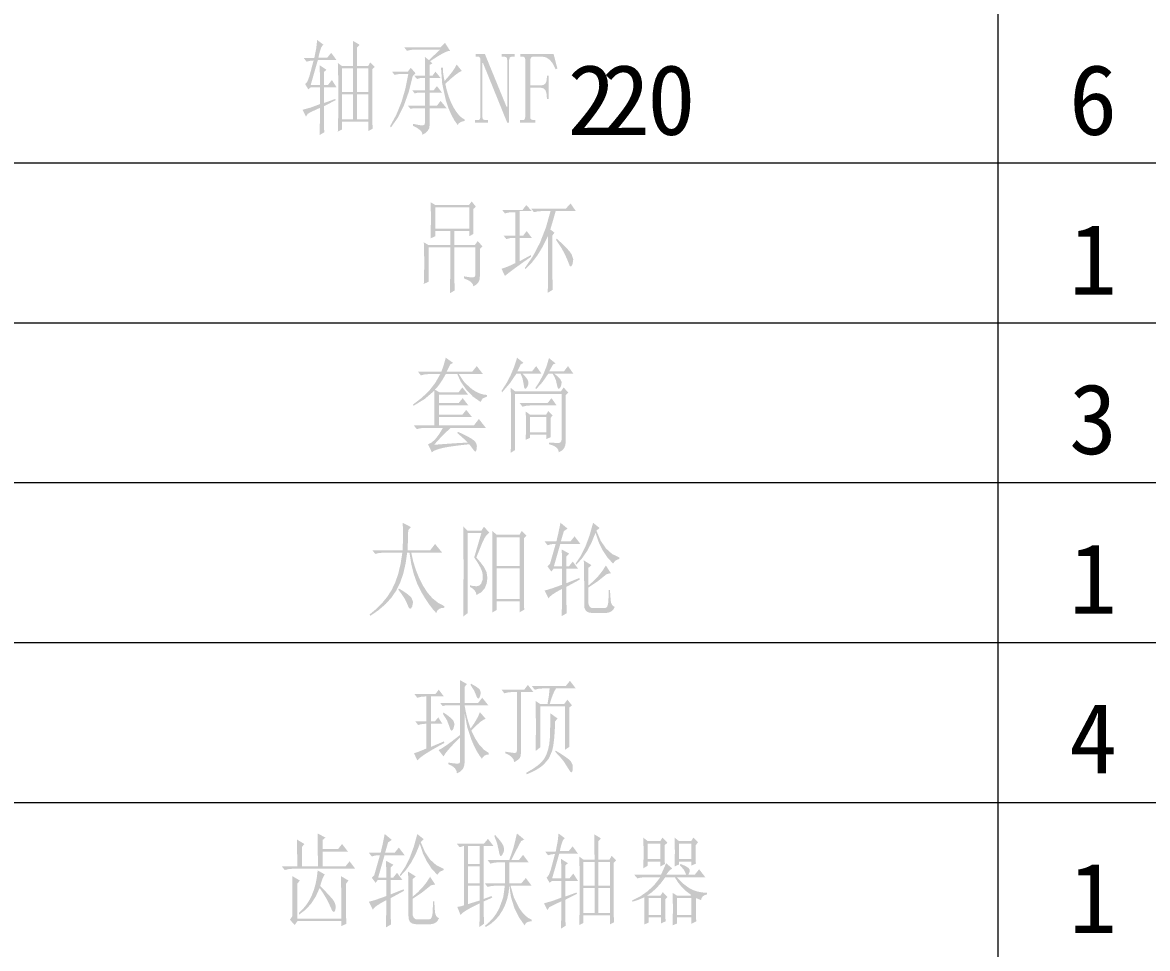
# Model space of a CAD drawing. Header units: millimetres. Extents: x -594 to 6367, y -2099 to 456.
# Drawn here: x 443.76 to 493.01, y -112.85 to -72.32 of the extents above; entities that cross this region are included whole.
import ezdxf

# ---------------------------------------------------------------- set-up
doc = ezdxf.new("R2010")
doc.units = ezdxf.units.MM
doc.layers.get('0').update_dxf_attribs({"lineweight": 35})
doc.styles.get("Standard").update_dxf_attribs({"font": 'txt.shx'})

msp = doc.modelspace()

# ---------------------------------------------------------------- hatches: boundary and pattern name
h = msp.add_hatch(color=0)
h.paths.add_polyline_path([(458.403, -75.472), (458.403, -76.564), (458.902, -76.564), (458.902, -75.472)])
h.paths.add_polyline_path([(459.066, -76.564), (459.089, -76.969), (458.902, -77.071), (458.902, -76.665), (457.748, -76.665), (457.748, -77.001), (457.561, -77.094), (457.571, -76.787), (457.578, -76.429), (457.583, -76.022), (457.584, -75.566), (457.583, -75.114), (457.578, -74.718), (457.571, -74.377), (457.561, -74.092), (457.748, -74.233), (458.231, -74.233), (458.23, -73.866), (458.227, -73.559), (458.225, -73.313), (458.223, -73.125), (458.512, -73.297), (458.403, -73.422), (458.403, -74.233), (458.886, -74.233), (458.98, -74.069), (459.182, -74.264), (459.066, -74.373)])
h.paths.add_polyline_path([(457.748, -74.334), (457.748, -75.371), (458.231, -75.371), (458.231, -74.334)])
h.paths.add_polyline_path([(458.403, -74.334), (458.403, -75.371), (458.902, -75.371), (458.902, -74.334)])
h.paths.add_polyline_path([(457.748, -75.472), (457.748, -76.564), (458.231, -76.564), (458.231, -75.472)])
h.paths.add_polyline_path([(456.953, -75.987), (456.953, -76.373), (456.955, -76.691), (456.959, -76.941), (456.968, -77.125), (456.765, -77.25), (456.776, -76.61), (456.781, -76.057), (456.591, -76.143), (456.44, -76.215), (456.327, -76.272), (456.251, -76.314), (456.165, -76.439), (456.017, -76.143), (456.393, -76.039), (456.781, -75.893), (456.781, -75.16), (456.376, -75.16), (456.266, -75.246), (456.134, -75.02), (456.232, -74.902), (456.313, -74.685), (456.395, -74.381), (456.5, -73.983), (456.348, -73.999), (456.196, -74.038), (456.072, -73.882), (456.532, -73.882), (456.577, -73.643), (456.617, -73.445), (456.656, -73.086), (456.937, -73.297), (456.883, -73.332), (456.827, -73.437), (456.769, -73.613), (456.711, -73.858), (457.101, -73.858), (457.272, -73.648), (457.506, -73.968), (456.687, -73.968), (456.376, -75.051), (456.781, -75.051), (456.776, -74.593), (456.765, -74.194), (457.062, -74.389), (456.953, -74.49), (456.953, -75.051), (457.132, -75.051), (457.303, -74.841), (457.506, -75.16), (456.953, -75.16), (456.953, -75.847), (457.452, -75.667), (457.467, -75.722)])
h = msp.add_hatch(color=0)
h.paths.add_polyline_path([(460.839, -74.669), (460.667, -75.358), (460.452, -75.962), (460.193, -76.481), (459.888, -76.915), (459.849, -76.86), (460.123, -76.358), (460.346, -75.81), (460.52, -75.218), (460.645, -74.583), (460.208, -74.583), (460.044, -74.615), (459.935, -74.474), (460.629, -74.474), (460.754, -74.303), (460.964, -74.545)])
h.paths.add_polyline_path([(462.079, -74.303), (462.165, -74.303), (462.161, -74.392), (462.171, -74.518), (462.196, -74.681), (462.235, -74.88), (462.413, -74.678), (462.562, -74.492), (462.679, -74.321), (462.765, -74.162), (462.991, -74.443), (462.88, -74.496), (462.722, -74.607), (462.518, -74.776), (462.266, -75.005), (462.338, -75.307), (462.423, -75.582), (462.522, -75.83), (462.633, -76.049), (462.751, -76.235), (462.871, -76.383), (462.99, -76.492), (463.108, -76.564), (463.108, -76.634), (462.997, -76.659), (462.911, -76.697), (462.849, -76.749), (462.812, -76.813), (462.665, -76.606), (462.528, -76.355), (462.402, -76.061), (462.29, -75.722), (462.132, -75.009)])
h.paths.add_polyline_path([(461.385, -74.654), (461.384, -74.373), (461.38, -74.141), (461.375, -73.959), (461.37, -73.827), (461.549, -73.968), (462.04, -73.508), (460.925, -73.508), (460.749, -73.523), (460.59, -73.562), (460.465, -73.406), (462.064, -73.406), (462.251, -73.211), (462.477, -73.562), (462.361, -73.581), (462.177, -73.663), (461.922, -73.81), (461.596, -74.022), (461.705, -74.108), (461.58, -74.178), (461.58, -74.654), (461.705, -74.654), (461.837, -74.474), (462.064, -74.755), (461.58, -74.755), (461.58, -75.285), (461.76, -75.285), (461.9, -75.106), (462.118, -75.387), (461.58, -75.387), (461.58, -75.964), (461.9, -75.964), (462.064, -75.753), (462.321, -76.073), (461.58, -76.073), (461.58, -76.829), (461.56, -76.952), (461.5, -77.061), (461.403, -77.156), (461.268, -77.234), (461.247, -77.135), (461.17, -77.037), (461.039, -76.94), (460.855, -76.845), (460.855, -76.759), (461.118, -76.811), (461.276, -76.829), (461.357, -76.794), (461.385, -76.689), (461.385, -76.073), (460.871, -76.073), (460.746, -76.104), (460.629, -75.964), (461.385, -75.964), (461.385, -75.387), (461.081, -75.387), (460.925, -75.426), (460.816, -75.285), (461.385, -75.285), (461.385, -74.755), (461.175, -74.755), (461.027, -74.794), (460.91, -74.654)])
h = msp.add_hatch(color=0)
h.dxf.hatch_style = 2
h.paths.add_polyline_path([(464.945, -76.003), (464.976, -76.003), (464.976, -73.952), (464.966, -73.892), (464.945, -73.851), (464.859, -73.812), (464.742, -73.812), (464.742, -73.702), (465.303, -73.702), (465.303, -73.812), (465.186, -73.812), (465.093, -73.851), (465.062, -73.952), (465.062, -76.704), (464.976, -76.704), (463.916, -74.092), (463.892, -74.092), (463.892, -76.455), (463.899, -76.518), (463.923, -76.564), (464.017, -76.595), (464.134, -76.595), (464.134, -76.704), (463.572, -76.704), (463.572, -76.595), (463.682, -76.595), (463.74, -76.588), (463.775, -76.564), (463.806, -76.455), (463.806, -73.952), (463.797, -73.892), (463.775, -73.851), (463.74, -73.822), (463.682, -73.812), (463.596, -73.812), (463.596, -73.702), (464.001, -73.702)])
h = msp.add_hatch(color=0)
h.dxf.hatch_style = 2
h.paths.add_polyline_path([(466.214, -76.595), (466.214, -76.704), (465.543, -76.704), (465.543, -76.595), (465.637, -76.595), (465.699, -76.588), (465.738, -76.564), (465.769, -76.455), (465.769, -73.952), (465.76, -73.892), (465.738, -73.851), (465.699, -73.822), (465.637, -73.812), (465.559, -73.812), (465.559, -73.702), (467.009, -73.702), (467.173, -74.334), (467.103, -74.373), (466.979, -74.127), (466.838, -73.952), (466.673, -73.847), (466.502, -73.812), (466.112, -73.812), (466.019, -73.851), (465.988, -73.952), (465.988, -75.075), (466.448, -75.075), (466.567, -75.056), (466.65, -74.997), (466.696, -74.891), (466.713, -74.739), (466.713, -74.654), (466.799, -74.654), (466.799, -75.667), (466.713, -75.667), (466.713, -75.597), (466.696, -75.415), (466.65, -75.285), (466.567, -75.204), (466.448, -75.176), (465.988, -75.176), (465.988, -76.455), (465.994, -76.518), (466.019, -76.564), (466.112, -76.595)])
h = msp.add_hatch(color=0)
h.paths.add_polyline_path([(461.326, -83.766), (461.349, -82.846), (461.326, -81.942), (461.537, -82.066), (462.488, -82.066), (462.488, -81.45), (461.833, -81.45), (461.833, -81.677), (461.622, -81.77), (461.638, -80.951), (461.633, -80.549), (461.622, -80.187), (461.833, -80.312), (463.299, -80.312), (463.423, -80.156), (463.603, -80.382), (463.494, -80.484), (463.494, -81.045), (463.501, -81.575), (463.314, -81.677), (463.314, -81.45), (462.667, -81.45), (462.667, -82.066), (463.556, -82.066), (463.688, -81.887), (463.891, -82.121), (463.782, -82.238), (463.782, -83.415), (463.765, -83.58), (463.712, -83.704), (463.62, -83.795), (463.494, -83.875), (463.469, -83.774), (463.393, -83.682), (463.267, -83.599), (463.088, -83.524), (463.088, -83.431), (463.232, -83.456), (463.346, -83.472), (463.434, -83.479), (463.494, -83.478), (463.564, -83.444), (463.587, -83.345), (463.587, -82.168), (462.667, -82.168), (462.667, -83.205), (462.667, -83.484), (462.669, -83.716), (462.674, -83.903), (462.683, -84.047), (462.472, -84.172), (462.478, -83.714), (462.483, -83.301), (462.486, -82.934), (462.488, -82.612), (462.488, -82.168), (461.537, -82.168), (461.537, -83.665)])
h.paths.add_polyline_path([(461.833, -80.413), (461.833, -81.349), (463.314, -81.349), (463.314, -80.413)])
h = msp.add_hatch(color=0)
h.paths.add_polyline_path([(464.753, -80.523), (465.65, -80.523), (465.813, -80.312), (466.055, -80.577), (465.525, -80.577), (465.525, -81.645), (465.681, -81.645), (465.829, -81.45), (466.055, -81.747), (465.525, -81.747), (465.525, -82.768), (466.016, -82.503), (466.024, -82.573), (465.619, -82.858), (465.293, -83.094), (465.046, -83.279), (464.878, -83.415), (464.73, -83.103), (465.027, -82.996), (465.33, -82.854), (465.33, -81.747), (465.268, -81.747), (465.092, -81.762), (464.94, -81.801), (464.815, -81.645), (465.33, -81.645), (465.33, -80.624), (465.213, -80.624), (465.037, -80.64), (464.878, -80.679)])
h.paths.add_polyline_path([(466.959, -81.645), (466.959, -83.259), (466.961, -83.687), (466.975, -84.016), (466.749, -84.156), (466.765, -83.735), (466.765, -83.631), (466.765, -83.482), (466.765, -83.289), (466.765, -83.052), (466.765, -82.77), (466.765, -82.444), (466.765, -82.075), (466.765, -81.661), (466.545, -82.111), (466.307, -82.504), (466.051, -82.84), (465.774, -83.119), (465.751, -83.064), (466.111, -82.537), (466.418, -81.946), (466.672, -81.294), (466.874, -80.577), (466.484, -80.577), (466.307, -80.589), (466.149, -80.624), (466.024, -80.468), (467.544, -80.468), (467.755, -80.242), (467.981, -80.577), (467.1, -80.577), (466.983, -80.99), (466.866, -81.38), (467.045, -81.521)])
h.paths.add_polyline_path([(467.147, -81.786), (467.38, -81.999), (467.567, -82.183), (467.705, -82.338), (467.794, -82.464), (467.87, -82.681), (467.841, -82.893), (467.797, -82.973), (467.758, -83.004), (467.723, -82.985), (467.692, -82.916), (467.611, -82.712), (467.505, -82.472), (467.348, -82.185), (467.115, -81.84)])
h = msp.add_hatch(color=0)
h.dxf.hatch_style = 2
h.paths.add_polyline_path([(461.071, -87.609), (462.093, -87.609), (462.193, -87.333), (462.288, -86.993), (462.607, -87.219), (462.483, -87.289), (462.327, -87.609), (463.442, -87.609), (463.644, -87.36), (463.917, -87.71), (462.857, -87.71), (463.109, -88.079), (463.426, -88.365), (463.594, -88.473), (463.76, -88.552), (463.925, -88.602), (464.089, -88.623), (464.089, -88.693), (463.902, -88.781), (463.808, -88.927), (463.479, -88.699), (463.184, -88.389), (462.946, -88.05), (462.794, -87.71), (462.288, -87.71), (462.162, -87.928), (462.041, -88.115), (461.925, -88.271), (461.812, -88.397), (462.015, -88.506), (462.849, -88.506), (463.013, -88.295), (463.262, -88.607), (461.984, -88.607), (461.984, -88.973), (462.857, -88.973), (463.028, -88.763), (463.278, -89.083), (461.984, -89.083), (461.984, -89.488), (463.013, -89.488), (463.184, -89.278), (463.434, -89.589), (461.984, -89.589), (461.984, -89.956), (463.52, -89.956), (463.738, -89.675), (464.042, -90.065), (462.498, -90.065), (462.124, -90.424), (461.773, -90.806), (462.308, -90.765), (462.733, -90.736), (463.048, -90.718), (463.254, -90.712), (463.186, -90.642), (463.086, -90.548), (462.955, -90.432), (462.794, -90.291), (462.818, -90.237), (463.044, -90.339), (463.233, -90.433), (463.384, -90.519), (463.496, -90.595), (463.575, -90.67), (463.626, -90.755), (463.649, -90.852), (463.644, -90.962), (463.624, -91.051), (463.598, -91.097), (463.565, -91.101), (463.527, -91.063), (463.317, -90.782), (462.985, -90.818), (462.691, -90.854), (462.435, -90.891), (462.217, -90.931), (462.03, -90.974), (461.878, -91.023), (461.761, -91.076), (461.679, -91.133), (461.508, -90.782), (461.654, -90.716), (461.812, -90.58), (461.982, -90.363), (462.163, -90.065), (461.352, -90.065), (461.176, -90.081), (461.017, -90.12), (460.892, -89.956), (461.789, -89.956), (461.789, -88.435), (461.362, -88.802), (460.876, -89.098), (460.853, -89.044), (461.234, -88.751), (461.563, -88.435), (461.831, -88.09), (462.046, -87.71), (461.531, -87.71), (461.355, -87.726), (461.196, -87.765)])
h = msp.add_hatch(color=0)
h.paths.add_polyline_path([(465.98, -89.589), (465.98, -90.26), (466.689, -90.26), (466.689, -89.589)])
h.paths.add_polyline_path([(466.814, -90.712), (466.978, -90.714), (467.165, -90.728), (467.248, -90.726), (467.309, -90.698), (467.347, -90.641), (467.36, -90.556), (467.36, -88.576), (465.325, -88.576), (465.325, -91.032), (465.13, -91.157), (465.133, -91.099), (465.136, -91.009), (465.138, -90.886), (465.14, -90.73), (465.142, -90.541), (465.144, -90.319), (465.145, -90.064), (465.145, -89.777), (465.145, -89.487), (465.144, -89.228), (465.142, -89), (465.14, -88.801), (465.138, -88.633), (465.136, -88.495), (465.133, -88.387), (465.13, -88.311), (465.325, -88.467), (467.329, -88.467), (467.445, -88.295), (467.656, -88.521), (467.539, -88.623), (467.539, -90.681), (467.52, -90.833), (467.463, -90.96), (467.368, -91.06), (467.235, -91.133), (467.209, -91.015), (467.13, -90.917), (466.998, -90.839), (466.814, -90.782)])
h.paths.add_polyline_path([(465.52, -88.973), (466.752, -88.973), (466.915, -88.763), (467.141, -89.083), (465.98, -89.083), (465.803, -89.098), (465.644, -89.137)])
h.paths.add_polyline_path([(465.785, -90.587), (465.795, -90.302), (465.8, -89.917), (465.799, -89.723), (465.795, -89.562), (465.79, -89.437), (465.785, -89.348), (465.98, -89.488), (466.681, -89.488), (466.775, -89.324), (466.97, -89.519), (466.876, -89.628), (466.876, -90.205), (466.877, -90.323), (466.884, -90.47), (466.689, -90.556), (466.689, -90.361), (465.98, -90.361), (465.98, -90.502)])
h.paths.add_polyline_path([(465.41, -86.993), (465.691, -87.219), (465.566, -87.289), (465.501, -87.43), (465.418, -87.593), (466.065, -87.593), (466.245, -87.36), (466.479, -87.695), (465.644, -87.695), (465.767, -87.818), (465.855, -87.929), (465.902, -88.039), (465.902, -88.155), (465.863, -88.26), (465.8, -88.342), (465.767, -88.358), (465.738, -88.334), (465.715, -88.27), (465.699, -88.163), (465.653, -87.917), (465.566, -87.695), (465.379, -87.695), (465.097, -88.109), (464.756, -88.506), (464.724, -88.451), (464.941, -88.118), (465.122, -87.773), (465.275, -87.409)])
h.paths.add_polyline_path([(466.806, -87.009), (467.095, -87.243), (466.985, -87.289), (466.814, -87.593), (467.461, -87.593), (467.64, -87.36), (467.874, -87.695), (467.04, -87.695), (467.186, -87.812), (467.297, -87.929), (467.357, -88.05), (467.352, -88.17), (467.311, -88.281), (467.258, -88.35), (467.204, -88.35), (467.173, -88.256), (467.11, -87.983), (467.052, -87.848), (466.97, -87.695), (466.775, -87.695), (466.524, -88.059), (466.245, -88.365), (466.206, -88.326), (466.402, -88.024), (466.567, -87.703), (466.702, -87.364)])
h = msp.add_hatch(color=0)
h.paths.add_polyline_path([(460.238, -97.095), (460.43, -97.213), (460.588, -97.322), (460.708, -97.42), (460.791, -97.508), (460.856, -97.687), (460.815, -97.89), (460.767, -97.965), (460.717, -97.978), (460.668, -97.93), (460.62, -97.82), (460.558, -97.672), (460.469, -97.51), (460.351, -97.333), (460.206, -97.142)])
h.paths.add_polyline_path([(460.76, -94.405), (460.643, -94.545), (460.633, -94.977), (460.612, -95.426), (461.602, -95.426), (461.82, -95.146), (462.132, -95.528), (460.776, -95.528), (460.859, -95.897), (460.971, -96.259), (461.111, -96.611), (461.282, -96.954), (461.481, -97.266), (461.704, -97.522), (461.952, -97.722), (462.226, -97.867), (462.226, -97.937), (462.097, -97.95), (461.994, -97.991), (461.917, -98.062), (461.867, -98.163), (461.72, -97.999), (461.559, -97.789), (461.387, -97.531), (461.204, -97.227), (461.032, -96.875), (460.89, -96.474), (460.778, -96.025), (460.698, -95.528), (460.596, -95.528), (460.528, -96.008), (460.427, -96.444), (460.294, -96.832), (460.128, -97.173), (459.918, -97.483), (459.659, -97.771), (459.35, -98.039), (458.99, -98.288), (458.951, -98.233), (459.239, -97.993), (459.495, -97.738), (459.719, -97.466), (459.91, -97.173), (460.071, -96.842), (460.204, -96.458), (460.308, -96.02), (460.386, -95.528), (459.536, -95.528), (459.359, -95.543), (459.201, -95.582), (459.076, -95.426), (460.401, -95.426), (460.41, -95.036), (460.413, -94.705), (460.41, -94.433), (460.401, -94.218)])
h = msp.add_hatch(color=0)
h.paths.add_polyline_path([(464.514, -94.849), (464.514, -96.112), (465.528, -96.112), (465.528, -94.849)])
h.paths.add_polyline_path([(464.514, -96.214), (464.514, -97.547), (465.528, -97.547), (465.528, -96.214)])
h.paths.add_polyline_path([(464.514, -97.656), (464.514, -98.038), (464.319, -98.147), (464.32, -98.033), (464.321, -97.887), (464.322, -97.709), (464.323, -97.5), (464.325, -97.259), (464.326, -96.985), (464.327, -96.678), (464.327, -96.338), (464.327, -96.001), (464.326, -95.697), (464.325, -95.426), (464.323, -95.187), (464.322, -94.983), (464.321, -94.811), (464.32, -94.673), (464.319, -94.569), (464.514, -94.74), (465.52, -94.74), (465.614, -94.569), (465.824, -94.779), (465.715, -94.896), (465.715, -97.251), (465.715, -97.509), (465.716, -97.724), (465.718, -97.895), (465.723, -98.023), (465.528, -98.132), (465.528, -97.656)])
h.paths.add_polyline_path([(463.844, -94.67), (463.243, -94.67), (463.243, -98.179), (463.049, -98.319), (463.051, -98.174), (463.054, -97.998), (463.057, -97.79), (463.059, -97.549), (463.061, -97.275), (463.063, -96.968), (463.064, -96.627), (463.064, -96.253), (463.064, -95.881), (463.063, -95.548), (463.061, -95.255), (463.059, -95), (463.057, -94.785), (463.054, -94.609), (463.051, -94.472), (463.049, -94.374), (463.243, -94.569), (463.844, -94.569), (463.961, -94.389), (464.195, -94.654), (464.116, -94.715), (464.041, -94.802), (463.969, -94.92), (463.898, -95.068), (463.626, -95.738), (463.819, -95.965), (463.976, -96.175), (464.075, -96.386), (464.109, -96.627), (464.08, -96.872), (463.992, -97.087), (463.845, -97.258), (463.633, -97.375), (463.603, -97.266), (463.545, -97.171), (463.459, -97.09), (463.345, -97.025), (463.345, -96.954), (463.515, -96.991), (463.651, -96.994), (463.755, -96.964), (463.828, -96.9), (463.899, -96.72), (463.906, -96.487), (463.874, -96.343), (463.801, -96.171), (463.687, -95.969), (463.532, -95.738)])
h = msp.add_hatch(color=0)
h.paths.add_polyline_path([(467.38, -96.128), (467.375, -95.725), (467.364, -95.387), (467.692, -95.567), (467.567, -95.691), (467.567, -96.128), (467.676, -96.128), (467.848, -95.917), (468.082, -96.229), (467.567, -96.229), (467.567, -96.861), (468.136, -96.635), (468.152, -96.705), (467.567, -97.025), (467.569, -97.645), (467.583, -98.179), (467.364, -98.303), (467.37, -97.961), (467.375, -97.648), (467.379, -97.365), (467.38, -97.11), (467.14, -97.242), (466.961, -97.356), (466.843, -97.452), (466.787, -97.531), (466.616, -97.181), (466.751, -97.147), (466.922, -97.094), (467.131, -97.022), (467.38, -96.931), (467.38, -96.229), (467.006, -96.229), (466.912, -96.354), (466.741, -96.128), (466.85, -96.019), (467.099, -95.146), (467.006, -95.146), (466.882, -95.161), (466.741, -95.2), (466.616, -95.036), (467.13, -95.036), (467.217, -94.668), (467.31, -94.218), (467.622, -94.475), (467.458, -94.584), (467.325, -95.036), (467.746, -95.036), (467.926, -94.81), (468.183, -95.146), (467.302, -95.146), (467.021, -96.128)])
h.paths.add_polyline_path([(469.017, -94.444), (468.885, -94.569), (469.07, -95.001), (469.3, -95.34), (469.573, -95.586), (469.891, -95.738), (469.891, -95.793), (469.721, -95.869), (469.61, -96.003), (469.36, -95.73), (469.149, -95.414), (468.977, -95.055), (468.846, -94.654), (468.67, -95.084), (468.471, -95.461), (468.246, -95.786), (467.996, -96.058), (467.972, -96.003), (468.196, -95.671), (468.401, -95.262), (468.581, -94.778), (468.737, -94.218)])
h.paths.add_polyline_path([(468.347, -96.775), (468.342, -96.278), (468.331, -95.863), (468.666, -96.073), (468.526, -96.198), (468.526, -96.97), (468.759, -96.765), (468.965, -96.55), (469.144, -96.324), (469.298, -96.089), (469.516, -96.424), (469.337, -96.463), (468.929, -96.789), (468.526, -97.056), (468.526, -97.617), (468.538, -97.778), (468.584, -97.887), (468.663, -97.945), (468.776, -97.952), (469.251, -97.952), (469.313, -97.935), (469.358, -97.88), (469.389, -97.788), (469.407, -97.656), (469.418, -97.381), (469.423, -97.165), (469.477, -97.165), (469.508, -97.617), (469.528, -97.722), (469.563, -97.804), (469.616, -97.863), (469.688, -97.898), (469.631, -98.006), (469.553, -98.086), (469.455, -98.138), (469.337, -98.163), (468.666, -98.163), (468.519, -98.138), (468.416, -98.065), (468.358, -97.943), (468.347, -97.773)])
h = msp.add_hatch(color=0)
h.paths.add_polyline_path([(463.369, -101.315), (463.392, -101.26), (463.531, -101.338), (463.643, -101.408), (463.727, -101.473), (463.782, -101.533), (463.823, -101.663), (463.782, -101.829), (463.741, -101.898), (463.701, -101.915), (463.663, -101.88), (463.626, -101.79), (463.527, -101.555)])
h.paths.add_polyline_path([(462.16, -102.578), (462.191, -102.523), (462.35, -102.633), (462.474, -102.73), (462.566, -102.815), (462.628, -102.89), (462.671, -103.046), (462.62, -103.233), (462.574, -103.306), (462.529, -103.315), (462.487, -103.262), (462.449, -103.147), (462.34, -102.862)])
h.paths.add_polyline_path([(462.909, -101.104), (463.213, -101.276), (463.112, -101.4), (463.112, -102.102), (463.704, -102.102), (463.883, -101.876), (464.149, -102.203), (463.112, -102.203), (463.164, -102.495), (463.227, -102.761), (463.298, -103.004), (463.377, -103.225), (463.517, -103.017), (463.632, -102.828), (463.721, -102.658), (463.782, -102.507), (464.039, -102.804), (463.943, -102.836), (463.805, -102.931), (463.627, -103.09), (463.408, -103.311), (463.574, -103.657), (463.758, -103.936), (463.957, -104.148), (464.172, -104.293), (464.172, -104.363), (464.078, -104.37), (463.996, -104.403), (463.926, -104.461), (463.868, -104.542), (463.751, -104.386), (463.636, -104.197), (463.524, -103.977), (463.416, -103.724), (463.228, -103.162), (463.112, -102.554), (463.112, -104.714), (463.09, -104.875), (463.026, -105.007), (462.921, -105.112), (462.776, -105.19), (462.753, -105.064), (462.683, -104.955), (462.566, -104.862), (462.402, -104.784), (462.402, -104.714), (462.642, -104.749), (462.8, -104.761), (462.887, -104.742), (462.917, -104.659), (462.917, -103.607), (462.617, -103.914), (462.396, -104.157), (462.254, -104.335), (462.191, -104.449), (461.973, -104.168), (462.102, -104.101), (462.302, -103.968), (462.573, -103.77), (462.917, -103.505), (462.917, -102.203), (462.433, -102.203), (462.281, -102.208), (462.152, -102.242), (462.043, -102.102), (462.917, -102.102), (462.915, -101.798), (462.913, -101.53), (462.91, -101.298)])
h.paths.add_polyline_path([(460.913, -101.712), (461.833, -101.712), (461.981, -101.525), (462.207, -101.821), (461.638, -101.821), (461.638, -102.905), (461.817, -102.905), (461.958, -102.734), (462.137, -103.014), (461.638, -103.014), (461.638, -104.028), (462.207, -103.786), (462.223, -103.856), (461.969, -103.996), (461.745, -104.124), (461.551, -104.239), (461.388, -104.342), (461.256, -104.432), (461.155, -104.51), (461.084, -104.575), (461.045, -104.628), (460.897, -104.309), (461.143, -104.221), (461.435, -104.098), (461.435, -103.014), (461.412, -103.014), (461.235, -103.03), (461.077, -103.069), (460.952, -102.905), (461.435, -102.905), (461.435, -101.821), (461.373, -101.821), (461.196, -101.837), (461.038, -101.876)])
h = msp.add_hatch(color=0)
h.paths.add_polyline_path([(464.901, -104.309), (464.901, -104.238), (465.055, -104.263), (465.176, -104.28), (465.265, -104.29), (465.322, -104.293), (465.379, -104.269), (465.4, -104.192), (465.4, -101.626), (465.19, -101.626), (465.013, -101.642), (464.854, -101.681), (464.73, -101.525), (465.72, -101.525), (465.883, -101.315), (466.125, -101.626), (465.579, -101.626), (465.579, -104.293), (465.564, -104.429), (465.525, -104.519), (465.437, -104.6), (465.291, -104.698), (465.253, -104.577), (465.175, -104.471), (465.057, -104.382)])
h.paths.add_polyline_path([(466.219, -104.207), (466.229, -103.715), (466.234, -103.147), (466.229, -102.561), (466.219, -102.016), (466.429, -102.157), (466.741, -102.157), (466.8, -101.799), (466.835, -101.47), (466.515, -101.47), (466.336, -101.486), (466.18, -101.525), (466.055, -101.361), (467.544, -101.361), (467.724, -101.135), (467.981, -101.47), (467.115, -101.47), (467.054, -101.567), (466.987, -101.714), (466.914, -101.911), (466.835, -102.157), (467.466, -102.157), (467.614, -101.962), (467.809, -102.203), (467.692, -102.313), (467.692, -103.381), (467.693, -103.693), (467.7, -104.028), (467.505, -104.153), (467.505, -102.258), (466.421, -102.258), (466.421, -104.051)])
h.paths.add_polyline_path([(467.186, -102.788), (467.076, -102.905), (467.059, -103.338), (467.031, -103.699), (466.992, -103.989), (466.944, -104.207), (466.796, -104.541), (466.577, -104.8), (466.434, -104.914), (466.262, -105.023), (466.06, -105.128), (465.829, -105.229), (465.813, -105.158), (466.091, -104.997), (466.317, -104.839), (466.492, -104.68), (466.616, -104.519), (466.701, -104.344), (466.767, -104.145), (466.815, -103.923), (466.843, -103.677), (466.86, -103.139), (466.866, -102.554)])
h.paths.add_polyline_path([(467.1, -104.192), (467.344, -104.339), (467.537, -104.467), (467.68, -104.576), (467.77, -104.667), (467.85, -104.836), (467.848, -105.034), (467.821, -105.113), (467.785, -105.14), (467.742, -105.116), (467.692, -105.041), (467.451, -104.659), (467.287, -104.461), (467.076, -104.238)])
h = msp.add_hatch(color=0)
h.paths.add_polyline_path([(456.991, -109.61), (456.943, -109.682), (456.893, -109.791), (456.841, -109.936), (456.789, -110.117), (457.087, -110.422), (457.327, -110.686), (457.409, -110.808), (457.456, -110.927), (457.47, -111.045), (457.451, -111.162), (457.412, -111.242), (457.364, -111.249), (457.307, -111.181), (457.241, -111.037), (457.159, -110.853), (457.053, -110.652), (456.922, -110.435), (456.765, -110.203), (456.596, -110.574), (456.39, -110.892), (456.148, -111.156), (455.869, -111.365), (455.853, -111.295), (456.024, -111.132), (456.176, -110.95), (456.308, -110.747), (456.421, -110.524), (456.515, -110.28), (456.589, -110.017), (456.644, -109.734), (456.679, -109.431)])
h.paths.add_polyline_path([(455.463, -111.591), (455.572, -111.435), (455.572, -111.116), (455.571, -110.825), (455.57, -110.563), (455.568, -110.33), (455.567, -110.125), (455.566, -109.948), (455.565, -109.8), (455.564, -109.681), (455.9, -109.876), (455.783, -110.016), (455.783, -111.544), (457.716, -111.544), (457.716, -111.203), (457.715, -110.893), (457.713, -110.615), (457.711, -110.367), (457.707, -110.15), (457.703, -109.963), (457.699, -109.807), (457.693, -109.681), (458.028, -109.876), (457.919, -110.016), (457.919, -110.335), (457.919, -110.626), (457.92, -110.888), (457.921, -111.121), (457.923, -111.326), (457.926, -111.503), (457.93, -111.651), (457.935, -111.77), (457.716, -111.872), (457.716, -111.645), (455.798, -111.645), (455.674, -111.825)])
h.paths.add_polyline_path([(456.687, -109.26), (456.686, -108.77), (456.683, -108.366), (456.681, -108.048), (456.679, -107.817), (457.023, -107.997), (456.898, -108.098), (456.898, -108.503), (457.568, -108.503), (457.748, -108.277), (458.005, -108.612), (456.898, -108.612), (456.898, -109.26), (457.896, -109.26), (458.075, -109.033), (458.325, -109.361), (455.572, -109.361), (455.396, -109.377), (455.237, -109.416), (455.112, -109.26), (455.783, -109.26), (455.782, -108.826), (455.779, -108.484), (455.776, -108.236), (455.775, -108.082), (456.095, -108.277), (455.993, -108.402), (455.993, -109.26)])
h = msp.add_hatch(color=0)
h.paths.add_polyline_path([(459.685, -109.751), (459.68, -109.348), (459.67, -109.01), (459.997, -109.189), (459.872, -109.314), (459.872, -109.751), (459.982, -109.751), (460.153, -109.54), (460.387, -109.852), (459.872, -109.852), (459.872, -110.484), (460.442, -110.258), (460.457, -110.328), (459.872, -110.647), (459.874, -111.268), (459.888, -111.801), (459.67, -111.926), (459.675, -111.584), (459.68, -111.271), (459.684, -110.988), (459.685, -110.733), (459.446, -110.865), (459.266, -110.979), (459.148, -111.075), (459.093, -111.154), (458.921, -110.803), (459.056, -110.77), (459.227, -110.717), (459.437, -110.644), (459.685, -110.554), (459.685, -109.852), (459.311, -109.852), (459.218, -109.977), (459.046, -109.751), (459.155, -109.642), (459.405, -108.768), (459.311, -108.768), (459.187, -108.784), (459.046, -108.823), (458.921, -108.659), (459.436, -108.659), (459.523, -108.291), (459.615, -107.841), (459.927, -108.098), (459.763, -108.207), (459.631, -108.659), (460.052, -108.659), (460.231, -108.433), (460.488, -108.768), (459.607, -108.768), (459.327, -109.751)])
h.paths.add_polyline_path([(461.323, -108.067), (461.19, -108.191), (461.376, -108.624), (461.605, -108.963), (461.879, -109.209), (462.196, -109.361), (462.196, -109.416), (462.026, -109.492), (461.915, -109.626), (461.665, -109.353), (461.454, -109.036), (461.283, -108.678), (461.151, -108.277), (460.976, -108.707), (460.776, -109.084), (460.551, -109.409), (460.301, -109.681), (460.278, -109.626), (460.501, -109.294), (460.707, -108.885), (460.886, -108.401), (461.042, -107.841)])
h.paths.add_polyline_path([(460.652, -110.398), (460.647, -109.901), (460.637, -109.486), (460.972, -109.696), (460.831, -109.821), (460.831, -110.593), (461.064, -110.388), (461.27, -110.173), (461.45, -109.947), (461.603, -109.712), (461.822, -110.047), (461.642, -110.086), (461.234, -110.412), (460.831, -110.679), (460.831, -111.24), (460.843, -111.401), (460.889, -111.51), (460.969, -111.568), (461.081, -111.575), (461.557, -111.575), (461.618, -111.558), (461.664, -111.503), (461.695, -111.411), (461.713, -111.279), (461.723, -111.004), (461.728, -110.788), (461.783, -110.788), (461.814, -111.24), (461.833, -111.345), (461.868, -111.427), (461.921, -111.486), (461.993, -111.521), (461.936, -111.629), (461.859, -111.709), (461.761, -111.761), (461.642, -111.786), (460.972, -111.786), (460.824, -111.761), (460.721, -111.687), (460.664, -111.565), (460.652, -111.396)])
h = msp.add_hatch(color=0)
h.paths.add_polyline_path([(464.453, -107.887), (464.624, -108.079), (464.742, -108.23), (464.813, -108.365), (464.843, -108.488), (464.827, -108.621), (464.757, -108.761), (464.709, -108.806), (464.669, -108.79), (464.636, -108.712), (464.609, -108.573), (464.535, -108.247), (464.414, -107.926)])
h.paths.add_polyline_path([(465.584, -108.152), (465.349, -108.598), (465.155, -108.979), (465.49, -108.979), (465.67, -108.753), (465.919, -109.08), (465.069, -109.08), (465.069, -109.993), (465.599, -109.993), (465.794, -109.766), (466.044, -110.102), (465.124, -110.102), (465.269, -110.616), (465.49, -111.061), (465.621, -111.247), (465.755, -111.396), (465.896, -111.51), (466.044, -111.591), (466.044, -111.661), (465.933, -111.672), (465.845, -111.704), (465.781, -111.76), (465.74, -111.84), (465.493, -111.487), (465.288, -111.068), (465.14, -110.595), (465.069, -110.086), (465.042, -110.383), (464.983, -110.664), (464.893, -110.929), (464.773, -111.178), (464.627, -111.406), (464.456, -111.603), (464.261, -111.77), (464.04, -111.911), (464.009, -111.856), (464.197, -111.69), (464.365, -111.508), (464.51, -111.307), (464.633, -111.084), (464.803, -110.61), (464.874, -110.102), (464.453, -110.102), (464.277, -110.117), (464.118, -110.156), (463.993, -109.993), (464.874, -109.993), (464.874, -109.08), (464.578, -109.08), (464.402, -109.096), (464.243, -109.135), (464.118, -108.979), (465.069, -108.979), (465.257, -108.424), (465.405, -107.817), (465.724, -108.082)])
h.paths.add_polyline_path([(463.954, -110.679), (464.297, -110.554), (464.321, -110.624), (463.954, -110.788), (463.954, -111.032), (463.954, -111.225), (463.954, -111.368), (463.954, -111.458), (463.955, -111.6), (463.962, -111.77), (463.759, -111.911), (463.77, -111.421), (463.775, -110.874), (463.45, -111.033), (463.202, -111.171), (463.029, -111.287), (462.933, -111.38), (462.793, -111.03), (462.97, -111), (463.089, -110.959), (463.089, -108.363), (463.018, -108.379), (462.894, -108.418), (462.769, -108.262), (463.962, -108.262), (464.134, -108.051), (464.375, -108.363), (463.954, -108.363)])
h.paths.add_polyline_path([(463.268, -108.363), (463.268, -109.15), (463.775, -109.15), (463.775, -108.363)])
h.paths.add_polyline_path([(463.268, -109.26), (463.268, -109.993), (463.775, -109.993), (463.775, -109.26)])
h.paths.add_polyline_path([(463.268, -110.905), (463.775, -110.749), (463.775, -110.102), (463.268, -110.102)])
h = msp.add_hatch(color=0)
h.paths.add_polyline_path([(468.972, -110.203), (468.972, -111.295), (469.471, -111.295), (469.471, -110.203)])
h.paths.add_polyline_path([(469.635, -111.295), (469.658, -111.7), (469.471, -111.801), (469.471, -111.396), (468.317, -111.396), (468.317, -111.731), (468.13, -111.825), (468.14, -111.518), (468.147, -111.16), (468.152, -110.752), (468.153, -110.297), (468.152, -109.845), (468.147, -109.449), (468.14, -109.108), (468.13, -108.823), (468.317, -108.963), (468.8, -108.963), (468.799, -108.596), (468.796, -108.29), (468.794, -108.043), (468.792, -107.856), (469.081, -108.028), (468.972, -108.152), (468.972, -108.963), (469.455, -108.963), (469.549, -108.8), (469.751, -108.995), (469.635, -109.104)])
h.paths.add_polyline_path([(468.317, -109.065), (468.317, -110.102), (468.8, -110.102), (468.8, -109.065)])
h.paths.add_polyline_path([(468.972, -109.065), (468.972, -110.102), (469.471, -110.102), (469.471, -109.065)])
h.paths.add_polyline_path([(468.317, -110.203), (468.317, -111.295), (468.8, -111.295), (468.8, -110.203)])
h.paths.add_polyline_path([(467.522, -110.718), (467.522, -111.104), (467.524, -111.421), (467.528, -111.672), (467.537, -111.856), (467.334, -111.981), (467.345, -111.34), (467.35, -110.788), (467.16, -110.874), (467.009, -110.946), (466.896, -111.003), (466.82, -111.045), (466.734, -111.17), (466.586, -110.874), (466.962, -110.769), (467.35, -110.624), (467.35, -109.891), (466.945, -109.891), (466.835, -109.977), (466.703, -109.751), (466.801, -109.633), (466.882, -109.416), (466.964, -109.111), (467.069, -108.714), (466.917, -108.729), (466.765, -108.768), (466.641, -108.612), (467.101, -108.612), (467.146, -108.374), (467.186, -108.176), (467.225, -107.817), (467.506, -108.028), (467.452, -108.063), (467.396, -108.168), (467.338, -108.343), (467.28, -108.589), (467.67, -108.589), (467.841, -108.379), (468.075, -108.698), (467.256, -108.698), (466.945, -109.782), (467.35, -109.782), (467.345, -109.324), (467.334, -108.924), (467.631, -109.119), (467.522, -109.221), (467.522, -109.782), (467.701, -109.782), (467.872, -109.571), (468.075, -109.891), (467.522, -109.891), (467.522, -110.577), (468.021, -110.398), (468.036, -110.453)])
h = msp.add_hatch(color=0)
h.paths.add_polyline_path([(471.134, -108.262), (471.134, -108.94), (471.688, -108.94), (471.688, -108.262)])
h.paths.add_polyline_path([(470.932, -109.345), (470.955, -108.651), (470.932, -107.997), (471.134, -108.152), (471.68, -108.152), (471.774, -107.997), (471.992, -108.223), (471.867, -108.332), (471.867, -108.62), (471.869, -108.852), (471.874, -109.029), (471.883, -109.15), (471.688, -109.26), (471.688, -109.049), (471.134, -109.049), (471.134, -109.221)])
h.paths.add_polyline_path([(473.239, -110.663), (473.24, -111.002), (473.241, -111.282), (473.246, -111.502), (473.255, -111.661), (473.045, -111.77), (473.045, -111.49), (472.413, -111.49), (472.413, -111.755), (472.218, -111.84), (472.234, -111.107), (472.218, -110.414), (472.413, -110.538), (472.998, -110.538), (473.029, -110.507), (472.805, -110.336), (472.613, -110.15), (472.451, -109.95), (472.319, -109.735), (471.898, -109.735), (471.708, -109.988), (471.512, -110.207), (471.311, -110.391), (471.103, -110.538), (471.688, -110.538), (471.789, -110.382), (471.992, -110.593), (471.898, -110.694), (471.899, -111.034), (471.9, -111.306), (471.905, -111.514), (471.914, -111.661), (471.711, -111.755), (471.711, -111.49), (471.173, -111.49), (471.173, -111.716), (470.978, -111.801), (470.982, -111.494), (470.986, -111.17), (470.986, -110.866), (470.986, -110.608), (470.716, -110.721), (470.464, -110.803), (470.448, -110.749), (470.811, -110.564), (471.127, -110.343), (471.412, -110.074), (471.68, -109.735), (471.01, -109.735), (470.83, -109.747), (470.674, -109.782), (470.542, -109.626), (471.711, -109.626), (471.937, -109.119), (472.202, -109.345), (472.067, -109.451), (471.937, -109.626), (472.818, -109.626), (472.713, -109.404), (472.538, -109.205), (472.569, -109.15), (472.789, -109.244), (472.928, -109.338), (472.961, -109.391), (472.969, -109.458), (472.95, -109.537), (472.904, -109.626), (473.185, -109.626), (473.38, -109.384), (473.653, -109.735), (472.405, -109.735), (472.658, -109.996), (472.951, -110.211), (473.113, -110.294), (473.296, -110.356), (473.499, -110.396), (473.723, -110.414), (473.723, -110.484), (473.619, -110.516), (473.542, -110.568), (473.49, -110.639), (473.466, -110.733), (473.255, -110.647)])
h.paths.add_polyline_path([(471.173, -110.647), (471.173, -111.38), (471.711, -111.38), (471.711, -110.647)])
h.paths.add_polyline_path([(472.413, -110.647), (472.413, -111.38), (473.045, -111.38), (473.045, -110.647)])
h.paths.add_polyline_path([(472.499, -108.262), (472.499, -108.94), (473.045, -108.94), (473.045, -108.262)])
h.paths.add_polyline_path([(472.304, -109.26), (472.319, -108.62), (472.304, -107.997), (472.499, -108.152), (473.029, -108.152), (473.13, -107.997), (473.333, -108.207), (473.224, -108.332), (473.224, -108.601), (473.226, -108.824), (473.23, -109.002), (473.239, -109.135), (473.045, -109.221), (473.045, -109.049), (472.499, -109.049), (472.499, -109.174)])

# ---------------------------------------------------------------- linework, layer by layer
at = {"color": 0, "lineweight": 0}
for points in [[(486.476, -78.481), (486.476, -71.475)], [(574.5, -78.481), (394.499, -78.481)], [(574.5, -78.481), (394.499, -78.481)], [(486.476, -85.487), (486.476, -78.481)], [(574.5, -85.487), (394.499, -85.487)], [(574.5, -85.487), (394.499, -85.487)], [(486.476, -92.463), (486.476, -85.487)], [(574.5, -92.463), (394.499, -92.463)], [(574.5, -92.463), (394.499, -92.463)], [(486.476, -99.469), (486.476, -92.463)], [(574.5, -99.469), (394.499, -99.469)], [(574.5, -99.469), (394.499, -99.469)], [(486.476, -106.475), (486.476, -99.469)], [(574.5, -106.475), (394.499, -106.475)], [(574.5, -106.475), (394.499, -106.475)], [(486.476, -113.481), (486.476, -106.475)]]:
    msp.add_lwpolyline(points, dxfattribs=at)

# ---------------------------------------------------------------- texts
at = {"color": 0, "char_height": 3.08601, "attachment_point": 1}
for s, insert in [('{\\fSimSun|b0|i0|c0;2}', (467.623, -74.157)), ('{\\fSimSun|b0|i0|c0;2}', (469.12, -74.157)), ('{\\fSimSun|b0|i0|c0;0}', (471.116, -74.157)), ('{\\fSimSun|b0|i0|c0;6}', (489.579, -74.157)), ('{\\fSimSun|b0|i0|c0;1}', (489.579, -81.143)), ('{\\fSimSun|b0|i0|c0;3}', (489.579, -88.129)), ('{\\fSimSun|b0|i0|c0;1}', (489.579, -95.116)), ('{\\fSimSun|b0|i0|c0;4}', (489.579, -102.102)), ('{\\fSimSun|b0|i0|c0;1}', (489.579, -109.088))]:
    msp.add_mtext(s, dxfattribs=dict(at, insert=insert))

doc.saveas('drawing.dxf')
